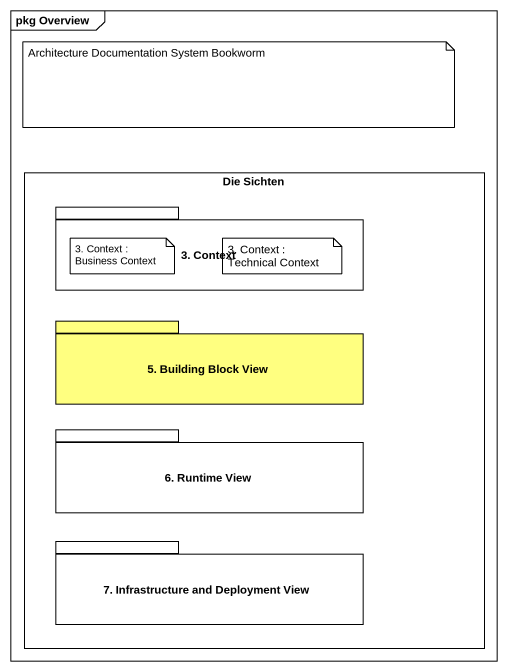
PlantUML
@startuml
mainframe pkg Overview
rectangle "Die Sichten" as Die_Sichten {
  package "3. Context" as p3_Context {
  }
  package "5. Building Block View" as p5_Building_Block_View #FFFF80 {
  }
  package "6. Runtime View" as p6_Runtime_View {
  }
  package "7. Infrastructure and Deployment View" as p7_Infrastructure_and {
  }
}
note as N1
  Architecture Documentation System Bookworm
end note
note as N2
  3. Context : Business Context
end note
note as N3
  3. Context : Technical Context
end note
@enduml
